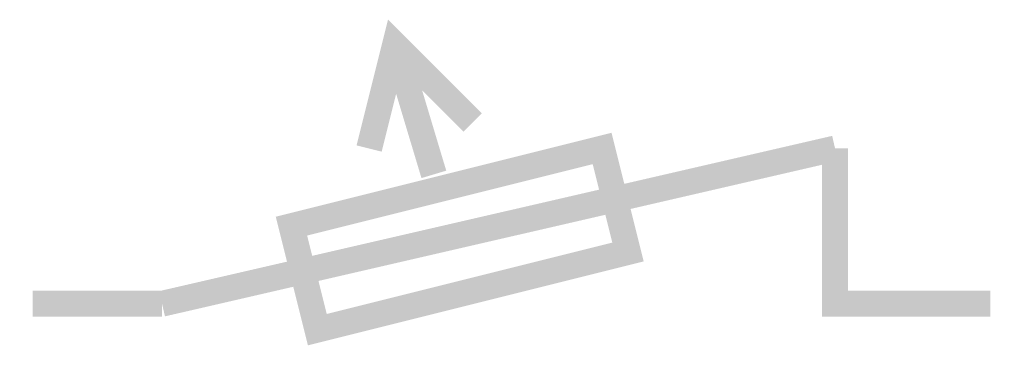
# Model space of a CAD drawing. Extents: x 2256.876 to 2257.67, y 1186.102 to 1186.365.
import ezdxf

# ---------------------------------------------------------------- set-up
doc = ezdxf.new("R2010")
doc.units = 0

msp = doc.modelspace()

# ---------------------------------------------------------------- linework, layer by layer
at = {"color": 0, "linetype": 'Continuous'}
for points in [[(2257.15788, 1186.26103, 0.0209, 0.0209, 0), (2257.17877, 1186.34462, 0.0209, 0.0209, 0), (2257.24146, 1186.28193, 0.0209, 0.0209, 0)], [(2257.21012, 1186.24014, 0.0209, 0.0209, 0), (2257.17877, 1186.34462, 0.0209, 0.0209, 0)], [(2257.09519, 1186.19834, 0.0209, 0.0209, 0), (2257.11608, 1186.11476, 0.0209, 0.0209, 0), (2257.36684, 1186.17745, 0.0209, 0.0209, 0), (2257.34594, 1186.26103, 0.0209, 0.0209, 0), (2257.09519, 1186.19834, 0.0209, 0.0209, 0), (2257.11608, 1186.11476, 0.0209, 0.0209, 0)], [(2256.99071, 1186.13566, 0.0209, 0.0209, 0), (2257.53401, 1186.26103, 0.0209, 0.0209, 0)], [(2257.53401, 1186.26103, 0.0209, 0.0209, 0), (2257.53401, 1186.13566, 0.0209, 0.0209, 0), (2257.65939, 1186.13566, 0.0209, 0.0209, 0)], [(2256.88622, 1186.13566, 0.0209, 0.0209, 0), (2256.99071, 1186.13566, 0.0209, 0.0209, 0)]]:
    msp.add_lwpolyline(points, format="xyseb", dxfattribs=at)

doc.saveas('drawing.dxf')
